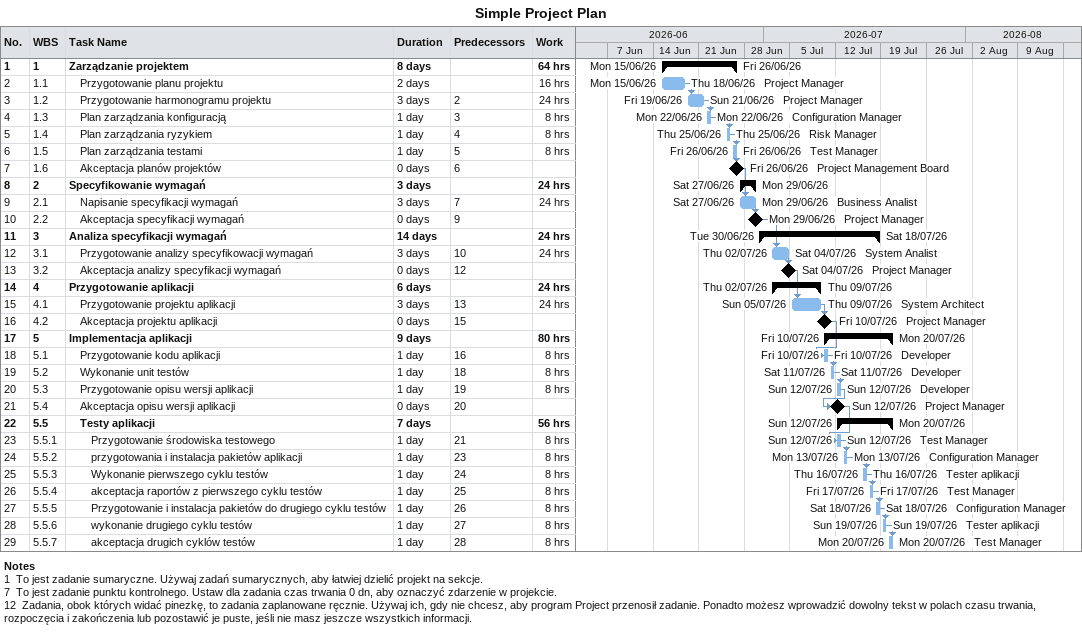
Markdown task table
Simple Project Plan

| ID | WBS | Task | Duration | Start | Finish | Predecessors | Resources | Work (h) |
|---|---|---|---|---|---|---|---|---|
| 1 | 1 | **Zarządzanie projektem** | 8d | 2026-06-15 | 2026-06-26 |  |  | 64 |
| 2 | 1.1 | Przygotowanie planu projektu | 2d | 2026-06-15 | 2026-06-18 |  | Project Manager | 16 |
| 3 | 1.2 | Przygotowanie harmonogramu projektu | 3d | 2026-06-19 | 2026-06-21 | 2 | Project Manager | 24 |
| 4 | 1.3 | Plan zarządzania konfiguracją | 1d | 2026-06-22 | 2026-06-22 | 3 | Configuration Manager | 8 |
| 5 | 1.4 | Plan zarządzania ryzykiem | 1d | 2026-06-25 | 2026-06-25 | 4 | Risk Manager | 8 |
| 6 | 1.5 | Plan zarządzania testami | 1d | 2026-06-26 | 2026-06-26 | 5 | Test Manager | 8 |
| 7 | 1.6 | Akceptacja planów projektów | 0d | 2026-06-26 | 2026-06-26 | 6 | Project Management Board |  |
| 8 | 2 | **Specyfikowanie wymagań** | 3d | 2026-06-27 | 2026-06-29 |  |  | 24 |
| 9 | 2.1 | Napisanie specyfikacji wymagań | 3d | 2026-06-27 | 2026-06-29 | 7 | Business Analist | 24 |
| 10 | 2.2 | Akceptacja specyfikacji wymagań | 0d | 2026-06-29 | 2026-06-29 | 9 | Project Manager |  |
| 11 | 3 | **Analiza specyfikacji wymagań** | 14d | 2026-06-30 | 2026-07-18 |  |  | 24 |
| 12 | 3.1 | Przygotowanie analizy specyfikowacji wymagań | 3d | 2026-07-02 | 2026-07-04 | 10 | System Analist | 24 |
| 13 | 3.2 | Akceptacja analizy specyfikacji wymagań | 0d | 2026-07-04 | 2026-07-04 | 12 | Project Manager |  |
| 14 | 4 | **Przygotowanie aplikacji** | 6d | 2026-07-02 | 2026-07-09 |  |  | 24 |
| 15 | 4.1 | Przygotowanie projektu aplikacji | 3d | 2026-07-05 | 2026-07-09 | 13 | System Architect | 24 |
| 16 | 4.2 | Akceptacja projektu aplikacji | 0d | 2026-07-10 | 2026-07-10 | 15 | Project Manager |  |
| 17 | 5 | **Implementacja aplikacji** | 9d | 2026-07-10 | 2026-07-20 |  |  | 80 |
| 18 | 5.1 | Przygotowanie kodu aplikacji | 1d | 2026-07-10 | 2026-07-10 | 16 | Developer | 8 |
| 19 | 5.2 | Wykonanie unit testów | 1d | 2026-07-11 | 2026-07-11 | 18 | Developer | 8 |
| 20 | 5.3 | Przygotowanie opisu wersji aplikacji | 1d | 2026-07-12 | 2026-07-12 | 19 | Developer | 8 |
| 21 | 5.4 | Akceptacja opisu wersji aplikacji | 0d | 2026-07-12 | 2026-07-12 | 20 | Project Manager |  |
| 22 | 5.5 | **Testy aplikacji** | 7d | 2026-07-12 | 2026-07-20 |  |  | 56 |
| 23 | 5.5.1 | Przygotowanie środowiska testowego | 1d | 2026-07-12 | 2026-07-12 | 21 | Test Manager | 8 |
| 24 | 5.5.2 | przygotowania i instalacja pakietów aplikacji | 1d | 2026-07-13 | 2026-07-13 | 23 | Configuration Manager | 8 |
| 25 | 5.5.3 | Wykonanie pierwszego cyklu testów | 1d | 2026-07-16 | 2026-07-16 | 24 | Tester aplikacji | 8 |
| 26 | 5.5.4 | akceptacja raportów z pierwszego cyklu testów | 1d | 2026-07-17 | 2026-07-17 | 25 | Test Manager | 8 |
| 27 | 5.5.5 | Przygotowanie i instalacja pakietów do drugiego cyklu testów | 1d | 2026-07-18 | 2026-07-18 | 26 | Configuration Manager | 8 |
| 28 | 5.5.6 | wykonanie drugiego cyklu testów | 1d | 2026-07-19 | 2026-07-19 | 27 | Tester aplikacji | 8 |
| 29 | 5.5.7 | akceptacja drugich cyklów testów | 1d | 2026-07-20 | 2026-07-20 | 28 | Test Manager | 8 |

Notes
- 1: To jest zadanie sumaryczne. Używaj zadań sumarycznych, aby łatwiej dzielić projekt na sekcje.
- 7: To jest zadanie punktu kontrolnego. Ustaw dla zadania czas trwania 0 dn, aby oznaczyć zdarzenie w projekcie.
- 12: Zadania, obok których widać pinezkę, to zadania zaplanowane ręcznie. Używaj ich, gdy nie chcesz, aby program Project przenosił zadanie. Ponadto możesz wprowadzić dowolny tekst w polach czasu trwania, rozpoczęcia i zakończenia lub pozostawić je puste, jeśli nie masz jeszcze wszystkich informacji.
